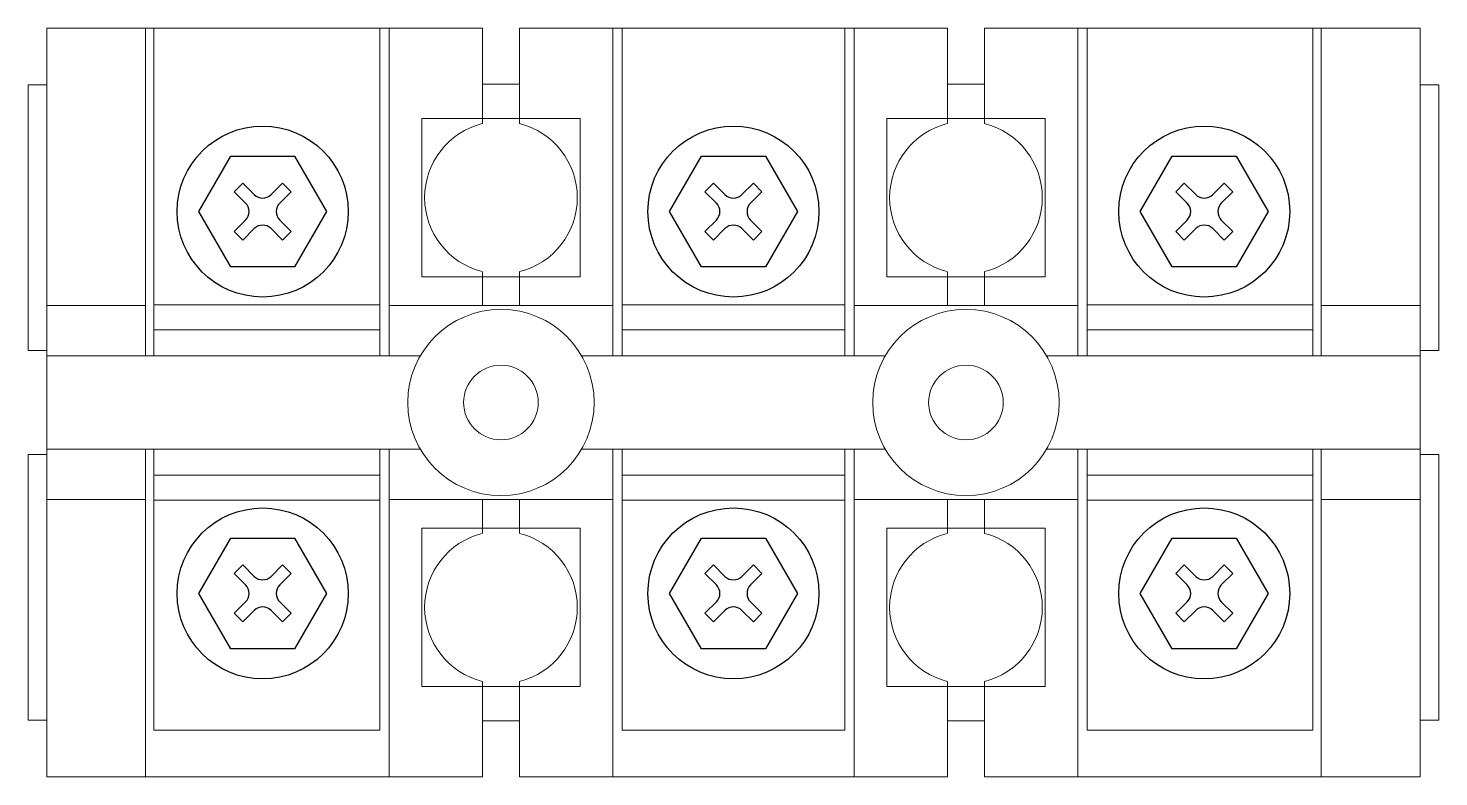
# Model space of a CAD drawing. Header units: millimetres. Extents: x 0 to 137, y 0 to 72.
import ezdxf

# ---------------------------------------------------------------- set-up
doc = ezdxf.new("R2010")
doc.units = ezdxf.units.MM
doc.layers.add('3', color=3, linetype='Continuous')
doc.layers.add('hw_VTP', color=7, linetype='Continuous', lineweight=13)

# ---------------------------------------------------------------- blocks, each defined once
blk = doc.blocks.new('1')
at = {"layer": '3'}
for p, q in [((-1.527, 1.069), (-1.069, 1.527)), ((-1.069, 1.527), (-0.458, 0.916)), ((0.458, 0.916), (1.069, 1.527)), ((1.069, 1.527), (1.527, 1.069)), ((-1.527, 1.069), (-0.916, 0.458)), ((0.916, 0.458), (1.527, 1.069)), ((-1.527, -1.069), (-0.916, -0.458)), ((0.916, -0.458), (1.527, -1.069)), ((-1.527, -1.069), (-1.069, -1.527)), ((-1.069, -1.527), (-0.458, -0.916)), ((0.458, -0.916), (1.069, -1.527)), ((1.069, -1.527), (1.527, -1.069))]:
    blk.add_line(p, q, dxfattribs=at)
blk.add_lwpolyline([(-1.715, -2.97), (-3.429, 0), (-1.715, 2.97), (1.715, 2.97), (3.429, 0), (1.715, -2.97)], close=True, dxfattribs=at)
blk.add_circle((0, 0), 4.59, dxfattribs=at)
for centre, start, end in [((0, 1.375), 225, 315), ((-1.375, 0), 315, 45), ((1.375, 0), 135, 225), ((0, -1.375), 45, 135)]:
    blk.add_arc(centre, 0.648, start, end, dxfattribs=at)
blk = doc.blocks.new('CD_3P-200A')
at = {"layer": 'hw_VTP', "linetype": 'Continuous'}
for p, q in [((-43.95, 36.25), (-43.95, -36.25)), ((-1.8, 36.25), (-43.95, 36.25)), ((-34.39, 36.25), (-34.39, 4.51)), ((-33.58, 36.25), (-33.58, 4.51)), ((-11.72, 36.25), (-11.72, 4.51)), ((-10.82, 36.25), (-10.82, 4.51)), ((-1.8, 36.25), (-1.8, 27.01)), ((43.2, 36.25), (1.8, 36.25)), ((1.8, 36.25), (1.8, 27.01)), ((10.82, 36.25), (10.82, 4.51)), ((11.72, 36.25), (11.72, 4.51)), ((33.28, 36.25), (33.28, 4.51)), ((34.18, 36.25), (34.18, 4.51)), ((43.2, 36.25), (43.2, 27.01)), ((88.95, 36.25), (46.8, 36.25)), ((46.8, 36.25), (46.8, 27.01)), ((55.82, 36.25), (55.82, 4.51)), ((56.72, 36.25), (56.72, 4.51)), ((78.58, 36.25), (78.58, 4.51)), ((79.39, 4.51), (79.39, 36.25)), ((88.95, -36.25), (88.95, 36.25)), ((-45.75, 5.05), (-45.75, 30.75)), ((-45.75, 30.75), (-43.95, 30.75)), ((-1.8, 30.84), (1.8, 30.84)), ((46.8, 30.84), (43.2, 30.84)), ((90.75, 30.75), (88.95, 30.75)), ((90.75, 5.05), (90.75, 30.75)), ((1.8, 27.5), (-1.8, 27.5)), ((46.8, 27.5), (43.2, 27.5)), ((-1.8, 12.67), (-1.8, 9.38)), ((1.8, 12.67), (1.8, 9.38)), ((43.2, 12.67), (43.2, 9.38)), ((46.8, 12.67), (46.8, 9.38)), ((-34.39, 9.38), (-43.95, 9.38)), ((-33.58, 9.47), (-11.72, 9.47)), ((-10.82, 9.38), (10.82, 9.38)), ((11.72, 9.47), (33.28, 9.47)), ((55.82, 9.38), (34.18, 9.38)), ((56.72, 9.47), (78.58, 9.47)), ((79.39, 9.38), (88.95, 9.38)), ((-33.58, 7.03), (-11.72, 7.03)), ((11.72, 7.03), (33.28, 7.03)), ((56.72, 7.03), (78.58, 7.03)), ((-43.95, 5.05), (-45.75, 5.05)), ((-43.95, 4.51), (-7.81, 4.51)), ((7.81, 4.51), (37.19, 4.51)), ((52.81, 4.51), (88.95, 4.51)), ((88.95, 5.05), (90.75, 5.05)), ((-45.75, -30.75), (-45.75, -5.05)), ((-43.95, -5.05), (-45.75, -5.05)), ((-43.95, -4.51), (-7.81, -4.51)), ((-34.39, -4.51), (-34.39, -36.25)), ((-33.58, -4.51), (-33.58, -31.74)), ((-11.72, -4.51), (-11.72, -31.74)), ((-10.82, -4.51), (-10.82, -36.25)), ((7.81, -4.51), (37.19, -4.51)), ((10.82, -4.51), (10.82, -36.25)), ((11.72, -4.51), (11.72, -31.74)), ((33.28, -4.51), (33.28, -31.74)), ((34.18, -4.51), (34.18, -36.25)), ((52.81, -4.51), (88.95, -4.51)), ((55.82, -4.51), (55.82, -36.25)), ((56.72, -4.51), (56.72, -31.74)), ((78.58, -4.51), (78.58, -31.74)), ((79.39, -36.25), (79.39, -4.51)), ((88.95, -5.05), (90.75, -5.05)), ((90.75, -30.75), (90.75, -5.05)), ((-33.58, -7.03), (-11.72, -7.03)), ((11.72, -7.03), (33.28, -7.03)), ((56.72, -7.03), (78.58, -7.03)), ((-34.39, -9.38), (-43.95, -9.38)), ((-33.58, -9.47), (-11.72, -9.47)), ((-10.82, -9.38), (10.82, -9.38)), ((-1.8, -12.67), (-1.8, -9.38)), ((1.8, -12.67), (1.8, -9.38)), ((11.72, -9.47), (33.28, -9.47)), ((55.82, -9.38), (34.18, -9.38)), ((43.2, -12.67), (43.2, -9.38)), ((46.8, -12.67), (46.8, -9.38)), ((56.72, -9.47), (78.58, -9.47)), ((79.39, -9.38), (88.95, -9.38)), ((-1.8, -36.25), (-1.8, -27.01)), ((1.8, -36.25), (1.8, -27.01)), ((43.2, -36.25), (43.2, -27.01)), ((46.8, -36.25), (46.8, -27.01)), ((1.8, -27.5), (-1.8, -27.5)), ((46.8, -27.5), (43.2, -27.5)), ((-45.75, -30.75), (-43.95, -30.75)), ((-1.8, -30.84), (1.8, -30.84)), ((46.8, -30.84), (43.2, -30.84)), ((90.75, -30.75), (88.95, -30.75)), ((-33.58, -31.74), (-11.72, -31.74)), ((11.72, -31.74), (33.28, -31.74)), ((56.72, -31.74), (78.58, -31.74)), ((-43.95, -36.25), (-1.8, -36.25)), ((1.8, -36.25), (43.2, -36.25)), ((46.8, -36.25), (88.95, -36.25))]:
    blk.add_line(p, q, dxfattribs=at)
for points in [[(-1.8, 27.5), (-7.66, 27.5), (-7.66, 12.17), (7.66, 12.17), (7.66, 27.5), (1.8, 27.5)], [(43.2, 27.5), (37.34, 27.5), (37.34, 12.17), (52.66, 12.17), (52.66, 27.5), (46.8, 27.5)], [(-1.8, -27.5), (-7.66, -27.5), (-7.66, -12.17), (7.66, -12.17), (7.66, -27.5), (1.8, -27.5)], [(43.2, -27.5), (37.34, -27.5), (37.34, -12.17), (52.66, -12.17), (52.66, -27.5), (46.8, -27.5)]]:
    blk.add_lwpolyline(points, dxfattribs=at)
for centre, radius in [((0, 0), 9.02), ((45, 0), 9.02), ((0, 0), 3.61), ((45, 0), 3.61)]:
    blk.add_circle(centre, radius, dxfattribs=at)
for centre, start, end in [((0, 19.84), 104.117, 255.883), ((0, 19.84), 284.117, 75.883), ((45, 19.84), 104.117, 255.883), ((45, 19.84), 284.117, 75.883), ((0, -19.84), 104.117, 255.883), ((0, -19.84), 284.117, 75.883), ((45, -19.84), 104.117, 255.883), ((45, -19.84), 284.117, 75.883)]:
    blk.add_arc(centre, 7.39, start, end, dxfattribs=at)
at = {"layer": 'hw_VTP', "color": 0, "linetype": 'ByBlock'}
for p in [(-34.39, 36.25), (-10.82, 36.25), (55.82, 36.25), (79.39, 36.25)]:
    blk.add_point(p, dxfattribs=at)
at = {"layer": 'hw_VTP', "xscale": 1.803482587064649, "yscale": 1.803482587064649, "zscale": 1.803482587064649}
for p in [(-23.06, 18.49), (22.5, 18.49), (68.06, 18.49), (-23.06, -18.49), (22.5, -18.49), (68.06, -18.49)]:
    blk.add_blockref('1', p, dxfattribs=at)

msp = doc.modelspace()

# ---------------------------------------------------------------- block references
at = {"color": 3}
msp.add_blockref('CD_3P-200A', (45.75, 36.25), dxfattribs=at)

doc.saveas('drawing.dxf')
